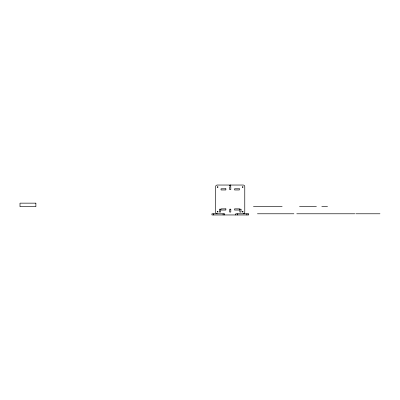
<?xml version="1.0" encoding="UTF-8"?>
<svg xmlns="http://www.w3.org/2000/svg" width="400" height="400" viewBox="0 0 400 400"><rect width="100%" height="100%" fill="white"/><g stroke="black" fill="none" stroke-linecap="round" stroke-linejoin="round"><path stroke-width="0.6" d="M253.435 206.695L282.165 206.695M299.505 206.695L316.42 206.695M321.78 206.695L327.545 206.695M248.465 213.78L235.715 213.78L235.715 214.96M257.41 213.78L293.935 213.78M296.74 213.78L354.8 213.78M355.785 213.78L380 213.78M248.465 214.96L211.94 214.96L211.93 213.78L224.69 213.78L224.69 214.96M248.47 213.78L248.47 214.96M246.895 213.78L246.895 214.96M237.29 213.78L237.29 214.96M223.115 213.78L223.115 214.96M213.505 213.78L213.505 214.96M217.21 213.78A1.575 1.575 0 0 1 215.635 212.205L215.635 186.615A1.575 1.575 0 0 1 217.21 185.04L243.195 185.04A1.575 1.575 0 0 1 244.77 186.615L244.77 212.205A1.575 1.575 0 0 1 243.195 213.78M217.185 187.03C218.055 188.79 218.445 185.47 217.185 187.03M217.185 211.7C218.06 213.45 218.46 210.15 217.185 211.7M242.245 187.03C243.115 188.79 243.505 185.47 242.245 187.03M242.245 211.7C243.12 213.45 243.505 210.15 242.245 211.7M230.795 185.135L229.615 185.32L230.795 185.135M230.795 186.785L229.615 186.785L229.615 189.635L230.795 189.635L230.795 186.785M225.875 188.78L221.04 188.78L221.04 189.96L225.875 189.96L225.875 188.78M239.365 188.78L234.535 188.78L234.535 189.96L239.365 189.96L239.365 188.78M35.875 203.15L20 203.15L20 206.695L35.875 206.695L35.88 203.15M225.875 208.86L221.04 208.86L221.04 210.04L225.875 210.04L225.875 208.86M239.365 208.86L234.535 208.86L234.535 210.04L239.365 210.04L239.365 208.86M220.56 209.185L219.375 209.185L219.375 212.035L220.56 212.035L220.56 209.185M230.795 209.185L229.615 209.185L229.615 212.035L230.795 212.035L230.795 209.185M241.03 209.185L239.85 209.185L239.85 212.035L241.03 212.035L241.03 209.185"/></g></svg>
